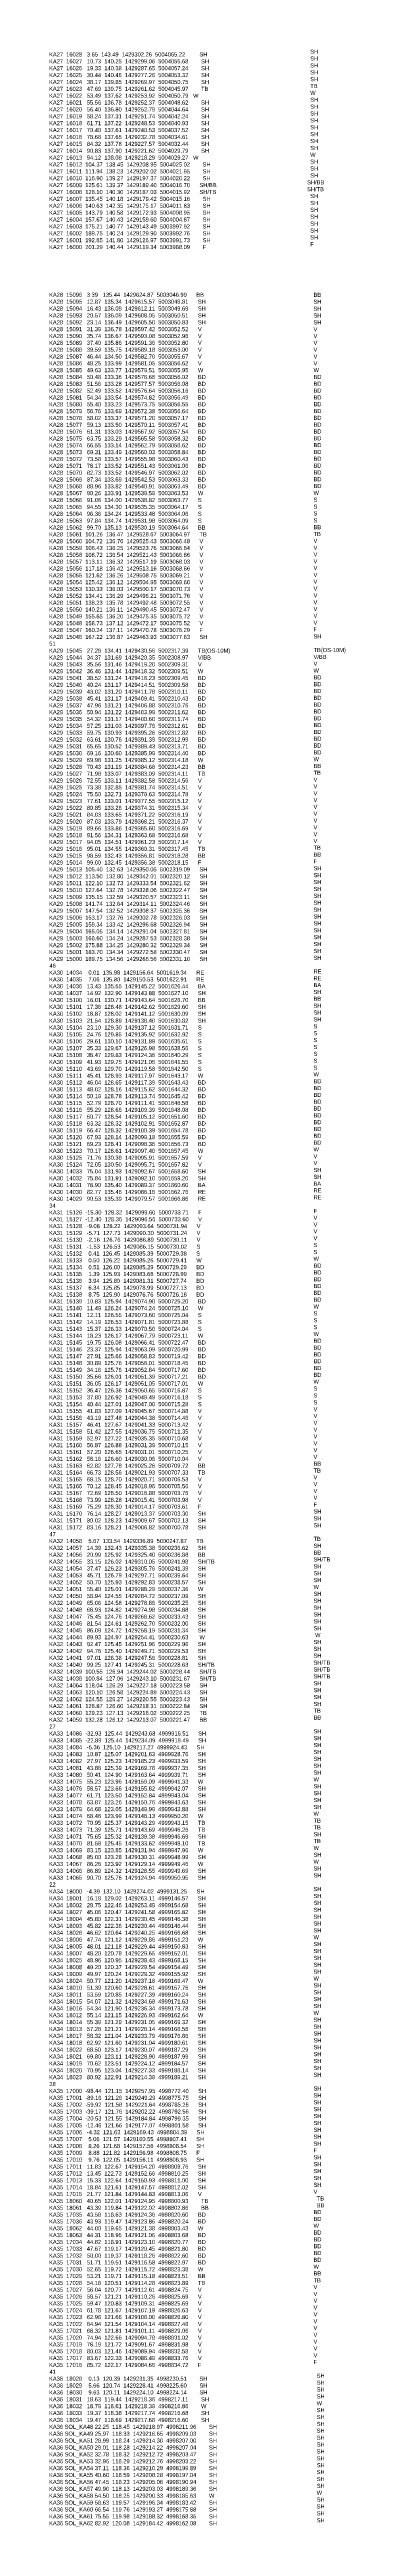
# Model space of a CAD drawing. Header units: millimetres. Extents: x -4102225 to 11595281, y -18031110 to 2286893.
# Drawn here: x 658758 to 694991, y 1955394 to 2258209 of the extents above; entities that cross this region are included whole.
import ezdxf

# ---------------------------------------------------------------- set-up
doc = ezdxf.new("R2010")
doc.units = ezdxf.units.MM
doc.layers.get('0').update_dxf_attribs({"lineweight": 0})
doc.styles.get("Standard").update_dxf_attribs({"font": 'arial.ttf'})

msp = doc.modelspace()

# ---------------------------------------------------------------- texts
at = {"color": 32, "true_color": 0xcd6928}
for s, p in [('KA27  16028   3.65  143.49  1429302.26  5004065.22         SH', (658709, 2257361)), ('KA27  16027   10.73  140.25  1429299.06  5004055.68        SH', (658709, 2256519)), ('KA27  16026   19.33  140.38  1429287.65  5004057.24        SH', (658709, 2255678)), ('KA27  16025   30.44  140.46  1429277.26  5004053.32        SH', (658709, 2254836)), ('KA27  16024   38.17  139.85  1429269.97  5004050.75        SH', (658709, 2253994)), ('KA27  16023   47.69  139.75  1429261.62  5004045.97        TB', (658709, 2253158)), ('KA27  16022   53.49  137.62  1429253.92  5004050.79   W', (658709, 2252323)), ('KA27  16021   55.56  136.78  1429252.37  5004048.62        SH', (658709, 2251481)), ('KA27  16020   56.40  136.80  1429252.79  5004044.64        SH', (658709, 2250639)), ('KA27  16019   58.24  137.31  1429251.74  5004042.24        SH', (658709, 2249797)), ('KA27  16018   61.71  137.22  1429248.53  5004040.93        SH', (658709, 2248956)), ('KA27  16017   70.40  137.61  1429240.53  5004037.52        SH', (658709, 2248114)), ('KA27  16016   78.68  137.65  1429232.78  5004034.61        SH', (658709, 2247272)), ('KA27  16015   84.32  137.78  1429227.57  5004032.44        SH', (658709, 2246430)), ('KA27  16014   90.83  137.90  1429221.62  5004029.79        SH', (658709, 2245588)), ('KA27  16013   94.12  138.08  1429218.29  5004029.27   W', (658709, 2244753)), ('KA27  16012  104.37  138.45  1429208.95  5004025.02        SH', (658709, 2243911)), ('KA27  16011  111.94  138.23  1429202.02  5004021.95        SH', (658709, 2243069)), ('KA27  16010  116.90  139.27  1429197.37  5004020.22        SH', (658709, 2242227)), ('KA27  16009  125.61  139.37  1429189.40  5004016.70      SH/BB', (658709, 2241385)), ('KA27  16008  128.10  140.30  1429187.03  5004015.92      SH/TB', (658709, 2240544)), ('KA27  16007  135.45  140.18  1429179.42  5004015.16        SH', (658709, 2239702)), ('KA27  16006  140.63  142.35  1429175.17  5004011.83        SH', (658709, 2238860)), ('KA27  16005  143.79  140.58  1429172.93  5004008.95        SH', (658709, 2238018)), ('KA27  16004  157.67  140.43  1429159.60  5004004.87        SH', (658709, 2237176)), ('KA27  16003  175.21  140.77  1429143.49  5003997.92        SH', (658709, 2236334)), ('KA27  16002  189.75  140.24  1429129.90  5003992.76        SH', (658709, 2235492)), ('KA27  16001  192.85  141.80  1429126.97  5003991.73        SH', (658709, 2234650)), ('KA27  16000  201.29  140.44  1429119.34  5003988.09        F', (658709, 2233815)), ('KA28  15096   3.39   135.44  1429624.87  5003046.99      BB', (658709, 2227980)), ('KA28  15095   12.87  135.34  1429615.57  5003048.81      SH', (658709, 2227138)), ('KA28  15094   16.43  136.09  1429612.11  5003049.69      SH', (658709, 2226296)), ('KA28  15093   20.57  136.09  1429608.05  5003050.51      SH', (658709, 2225454)), ('   SH', (690494, 2227126)), ('   SH', (690494, 2226284)), ('   SH', (690494, 2225442)), ('   BB', (690494, 2227968)), ('KA28  15092   23.14  136.49  1429605.50  5003050.83      SH', (658709, 2224612)), ('KA28  15091   31.39  136.78  1429597.42  5003052.52      V', (658709, 2223777)), ('KA28  15090   35.74  136.67  1429593.08  5003052.96      V', (658709, 2222942)), ('   V', (690494, 2223767)), ('   V', (690494, 2222934)), ('   SH', (690494, 2224600)), ('KA28  15089   37.40  135.86  1429591.36  5003052.80      V', (658709, 2222106)), ('KA28  15088   39.59  135.75  1429589.18  5003053.00      V', (658709, 2221271)), ('KA28  15087   46.44  134.50  1429582.70  5003055.67      V', (658709, 2220435)), ('KA28  15086   48.25  133.99  1429581.05  5003056.62      V', (658709, 2219600)), ('   V', (690494, 2222100)), ('   V', (690494, 2221267)), ('   V', (690494, 2220434)), ('   V', (690494, 2219600)), ('KA28  15085   49.63  133.77  1429579.51  5003055.95      W', (658709, 2218765)), ('KA28  15084   50.48  133.36  1429578.66  5003056.02      BD', (658709, 2217929)), ('KA28  15083   51.56  133.28  1429577.57  5003056.08      BD', (658709, 2217094)), ('KA28  15082   52.49  133.52  1429576.64  5003056.16      BD', (658709, 2216258)), ('   W', (690494, 2218767)), ('   BD', (690494, 2217934)), ('   BD', (690494, 2217100)), ('   BD', (690494, 2216267)), ('KA28  15081   54.34  133.54  1429574.82  5003056.49      BD', (658709, 2215423)), ('KA28  15080   55.40  133.23  1429573.75  5003056.55      BD', (658709, 2214588)), ('KA28  15079   56.76  133.69  1429572.38  5003056.64      BD', (658709, 2213752)), ('   BD', (690494, 2215434)), ('   BD', (690494, 2214600)), ('   BD', (690494, 2213767)), ('KA28  15078   58.02  133.37  1429571.20  5003057.17      BD', (658709, 2212917)), ('KA28  15077   59.13  133.50  1429570.11  5003057.41      BD', (658709, 2212082)), ('KA28  15076   61.31  133.03  1429567.92  5003057.54      BD', (658709, 2211246)), ('KA28  15075   63.75  133.29  1429565.58  5003058.32      BD', (658709, 2210411)), ('   BD', (690494, 2212934)), ('   BD', (690494, 2212100)), ('   BD', (690494, 2211267)), ('   BD', (690494, 2210434)), ('KA28  15074   66.55  133.14  1429562.79  5003058.62      BD', (658709, 2209575)), ('KA28  15073   69.31  133.49  1429560.03  5003058.84      BD', (658709, 2208740)), ('KA28  15072   73.58  133.57  1429555.98  5003060.43      BD', (658709, 2207905)), ('KA28  15071   78.17  133.52  1429551.43  5003061.06      BD', (658709, 2207069)), ('   BD', (690494, 2209600)), ('   BD', (690494, 2208767)), ('   BD', (690494, 2207934)), ('   BD', (690494, 2207100)), ('KA28  15070   82.73  133.52  1429546.97  5003062.02      BD', (658709, 2206234)), ('KA28  15069   87.34  133.69  1429542.53  5003063.33      BD', (658709, 2205399)), ('KA28  15068   88.96  133.82  1429540.91  5003063.49      BD', (658709, 2204563)), ('   BD', (690494, 2206267)), ('   BD', (690494, 2205434)), ('   BD', (690494, 2204600)), ('KA28  15067   90.26  133.91  1429539.59  5003063.53      W', (658709, 2203728)), ('KA28  15066   91.06  134.00  1429538.82  5003063.77      S', (658709, 2202886)), ('KA28  15065   94.55  134.30  1429535.35  5003064.17      S', (658709, 2202044)), ('KA28  15064   96.36  134.24  1429533.48  5003064.06      S', (658709, 2201202)), ('   W', (690494, 2203767)), ('   S', (690494, 2202925)), ('   S', (690494, 2202083)), ('   S', (690494, 2201241)), ('KA28  15063   97.84  134.74  1429531.98  5003064.09      S', (658709, 2200360)), ('KA28  15062   99.70  135.13  1429530.19  5003064.64      BB', (658709, 2199525)), ('KA28  15061  101.26  136.47  1429528.67  5003064.97      TB', (658709, 2198690)), ('   TB', (690494, 2198733)), ('   S', (690494, 2200400)), ('   BB', (690494, 2199566)), ('KA28  15060  104.72  136.76  1429525.43  5003066.48      V', (658709, 2197854)), ('KA28  15059  106.43  136.25  1429523.76  5003066.84      V', (658709, 2197019)), ('KA28  15058  108.72  136.54  1429521.43  5003066.86      V', (658709, 2196183)), ('KA28  15057  113.11  136.32  1429517.19  5003068.03      V', (658709, 2195348)), ('   V', (690494, 2197900)), ('   V', (690494, 2197066)), ('   V', (690494, 2196233)), ('   V', (690494, 2195400)), ('KA28  15056  117.18  136.42  1429513.16  5003068.66      V', (658709, 2194513)), ('KA28  15055  121.62  136.26  1429508.75  5003069.21      V', (658709, 2193677)), ('KA28  15054  125.42  136.12  1429504.95  5003069.60      V', (658709, 2192842)), ('KA28  15053  130.33  136.03  1429500.17  5003070.73      V', (658709, 2192007)), ('   V', (690494, 2194566)), ('   V', (690494, 2193733)), ('   V', (690494, 2192900)), ('   V', (690494, 2192066)), ('KA28  15052  134.41  136.29  1429496.21  5003071.76      V', (658709, 2191171)), ('KA28  15051  138.23  135.78  1429492.48  5003072.55      V', (658709, 2190336)), ('KA28  15050  140.21  136.11  1429490.45  5003072.47      V', (658709, 2189500)), ('   V', (690494, 2191233)), ('   V', (690494, 2190400)), ('   V', (690494, 2189566)), ('KA28  15049  155.65  136.20  1429475.35  5003075.72      V', (658709, 2188665)), ('KA28  15048  158.73  137.12  1429472.17  5003075.52      V', (658709, 2187830)), ('KA28  15047  160.24  137.11  1429470.78  5003076.29      F', (658709, 2186994)), ('KA28  15046  167.22  136.87  1429463.93  5003077.63      SH', (658709, 2186152)), ('   V', (690494, 2188733)), ('   V', (690494, 2187900)), ('   SH', (690494, 2186224)), ('   F', (690494, 2187066)), ('51', (658731, 2185317)), ('KA29  15045   27.28  134.41  1429430.56  5002317.39      TB(OS-10M)', (658709, 2184475)), ('KA29  15044   34.37  131.69  1429420.35  5002308.97      V/BB', (658709, 2183633)), ('KA29  15043   35.56  131.46  1429419.20  5002309.31      V', (658709, 2182798)), ('   V/BB', (690494, 2183707)), ('   V', (690494, 2182874)), ('   TB(OS-10M)', (690494, 2184549)), ('KA29  15042   36.46  131.44  1429418.32  5002309.51      W', (658709, 2181962)), ('KA29  15041   38.52  131.24  1429416.23  5002309.45      BD', (658709, 2181127)), ('KA29  15040   40.24  131.17  1429414.51  5002309.58      BD', (658709, 2180291)), ('   W', (690494, 2182040)), ('   BD', (690494, 2181207)), ('   BD', (690494, 2180374)), ('KA29  15039   43.02  131.20  1429411.78  5002310.11      BD', (658709, 2179456)), ('KA29  15038   45.41  131.17  1429409.41  5002310.43      BD', (658709, 2178621)), ('KA29  15037   47.96  131.21  1429406.88  5002310.76      BD', (658709, 2177785)), ('KA29  15036   50.94  131.22  1429403.99  5002311.62      BD', (658709, 2176950)), ('   BD', (690494, 2179540)), ('   BD', (690494, 2178707)), ('   BD', (690494, 2177874)), ('   BD', (690494, 2177040)), ('KA29  15035   54.32  131.17  1429400.60  5002311.74      BD', (658709, 2176115)), ('KA29  15034   57.25  131.03  1429397.76  5002312.61      BD', (658709, 2175279)), ('KA29  15033   59.75  130.93  1429395.26  5002312.82      BD', (658709, 2174444)), ('   BD', (690494, 2176207)), ('   BD', (690494, 2175374)), ('   BD', (690494, 2174540)), ('KA29  15032   63.61  130.76  1429391.39  5002312.99      BD', (658709, 2173608)), ('KA29  15031   65.65  130.52  1429389.43  5002313.71      BD', (658709, 2172773)), ('KA29  15030   69.16  130.60  1429385.99  5002314.40      BD', (658709, 2171938)), ('KA29  15029   69.98  131.25  1429385.12  5002314.18      W', (658709, 2171102)), ('   W', (690494, 2171207)), ('   BD', (690494, 2173707)), ('   BD', (690494, 2172874)), ('   BD', (690494, 2172040)), ('KA29  15028   70.43  131.19  1429384.68  5002314.23      BB', (658709, 2170267)), ('KA29  15027   71.98  133.07  1429383.09  5002314.11      TB', (658709, 2169432)), ('KA29  15026   72.55  133.11  1429382.58  5002314.56      V', (658709, 2168596)), ('KA29  15025   73.38  132.85  1429381.74  5002314.51      V', (658709, 2167761)), ('   V', (690494, 2168707)), ('   V', (690494, 2167874)), ('   TB', (690494, 2169540)), ('   BB', (690494, 2170374)), ('KA29  15024   75.50  132.71  1429379.63  5002314.78      V', (658709, 2166925)), ('KA29  15023   77.61  133.01  1429377.55  5002315.12      V', (658709, 2166090)), ('KA29  15022   80.85  133.26  1429374.31  5002315.34      V', (658709, 2165255)), ('   V', (690494, 2167040)), ('   V', (690494, 2166207)), ('   V', (690494, 2165374)), ('KA29  15021   84.03  133.65  1429371.22  5002316.19      V', (658709, 2164419)), ('KA29  15020   87.03  133.79  1429368.21  5002316.37      V', (658709, 2163584)), ('KA29  15019   89.66  133.86  1429365.60  5002316.69      V', (658709, 2162748)), ('KA29  15018   91.56  134.31  1429363.68  5002316.68      V', (658709, 2161913)), ('   V', (690494, 2164540)), ('   V', (690494, 2163707)), ('   V', (690494, 2162874)), ('   V', (690494, 2162040)), ('KA29  15017   94.05  134.51  1429361.23  5002317.14      V', (658709, 2161078)), ('KA29  15016   95.01  134.55  1429360.31  5002317.45      TB', (658709, 2160242)), ('KA29  15015   98.59  132.43  1429356.81  5002318.28      BB', (658709, 2159407)), ('KA29  15014   99.00  132.45  1429356.38  5002318.15      F', (658709, 2158572)), ('   V', (690494, 2161207)), ('   TB', (690494, 2160374)), ('   BB', (690494, 2159540)), ('   F', (690494, 2158707)), ('KA29  15013  105.40  132.63  1429350.05  5002319.09      SH', (658709, 2157730)), ('KA29  15012  113.50  132.80  1429342.01  5002320.12      SH', (658709, 2156888)), ('KA29  15011  122.10  132.73  1429333.54  5002321.62      SH', (658709, 2156046)), ('   SH', (690494, 2157865)), ('   SH', (690494, 2157023)), ('   SH', (690494, 2156181)), ('KA29  15010  127.64  132.78  1429328.06  5002322.47      SH', (658709, 2155204)), ('KA29  15009  135.15  132.59  1429320.57  5002323.11      SH', (658709, 2154362)), ('KA29  15008  141.74  132.64  1429314.11  5002324.46      SH', (658709, 2153520)), ('KA29  15007  147.54  132.52  1429308.37  5002325.36      SH', (658709, 2152679)), ('   SH', (690494, 2155340)), ('   SH', (690494, 2154498)), ('   SH', (690494, 2153656)), ('   SH', (690494, 2152814)), ('KA29  15006  153.17  132.76  1429302.78  5002326.03      SH', (658709, 2151837)), ('KA29  15005  159.34  133.42  1429296.68  5002326.94      SH', (658709, 2150995)), ('KA29  15004  165.05  134.14  1429291.04  5002327.81      SH', (658709, 2150153)), ('   SH', (690494, 2151972)), ('   SH', (690494, 2151130)), ('   SH', (690494, 2150288)), ('KA29  15003  168.60  134.24  1429287.53  5002328.38      SH', (658709, 2149311)), ('KA29  15002  175.88  134.25  1429280.32  5002329.34      SH', (658709, 2148469)), ('KA29  15001  183.70  134.34  1429272.58  5002330.47      SH', (658709, 2147627)), ('KA29  15000  189.75  134.56  1429266.56  5002331.10      SH', (658709, 2146786)), ('   SH', (690494, 2149447)), ('   SH', (690494, 2148605)), ('   SH', (690494, 2147763)), ('   SH', (690494, 2146921)), ('KA30  14034    0.01  135.98  1429156.64  5001619.34      RE', (658709, 2145115)), ('KA30  14035    7.06  135.80  1429150.53  5001622.91      RE', (658709, 2144279)), ('KA30  14036   13.43  135.55  1429145.22  5001626.44      BA', (658709, 2143444)), ('46', (658751, 2145950)), ('   RE', (690494, 2145254)), ('   RE', (690494, 2144421)), ('   BA', (690494, 2143588)), ('KA30  14037   14.92  132.90  1429143.88  5001627.10      SH', (658709, 2142602)), ('KA30  15100   16.01  130.71  1429143.64  5001628.70      BB', (658709, 2141767)), ('KA30  15101   17.36  128.48  1429142.62  5001629.60      SH', (658709, 2140925)), ('   SH', (690494, 2142746)), ('   SH', (690494, 2141071)), ('   BB', (690494, 2141912)), ('KA30  15102   18.87  128.02  1429141.12  5001630.09      SH', (658709, 2140083)), ('KA30  15103   21.54  128.89  1429138.40  5001630.82      SH', (658709, 2139241)), ('KA30  15104   23.10  129.30  1429137.12  5001631.71      S', (658709, 2138399)), ('KA30  15105   24.76  129.85  1429135.92  5001632.92      S', (658709, 2137557)), ('   SH', (690494, 2140229)), ('   SH', (690494, 2139387)), ('   S', (690494, 2138545)), ('   S', (690494, 2137703)), ('KA30  15106   29.61  130.10  1429131.89  5001635.61      S', (658709, 2136716)), ('KA30  15107   35.33  129.67  1429126.98  5001638.56      S', (658709, 2135874)), ('KA30  15108   38.47  129.83  1429124.36  5001640.29      S', (658709, 2135032)), ('   S', (690494, 2136861)), ('   S', (690494, 2136019)), ('   S', (690494, 2135178)), ('KA30  15109   41.93  129.75  1429121.06  5001641.55      S', (658709, 2134190)), ('KA30  15110   43.69  129.70  1429119.58  5001642.50      S', (658709, 2133348)), ('KA30  15111   45.41  128.93  1429117.97  5001643.17      W', (658709, 2132513)), ('KA30  15112   46.04  128.65  1429117.39  5001643.43      BD', (658709, 2131677)), ('   W', (690494, 2132661)), ('   S', (690494, 2134336)), ('   S', (690494, 2133494)), ('   BD', (690494, 2131827)), ('KA30  15113   48.02  128.16  1429115.62  5001644.32      BD', (658709, 2130842)), ('KA30  15114   50.19  128.78  1429113.74  5001645.42      BD', (658709, 2130007)), ('KA30  15115   52.79  128.70  1429111.41  5001646.58      BD', (658709, 2129171)), ('KA30  15116   55.29  128.66  1429109.39  5001648.08      BD', (658709, 2128336)), ('   BD', (690494, 2130994)), ('   BD', (690494, 2130161)), ('   BD', (690494, 2129327)), ('   BD', (690494, 2128494)), ('KA30  15117   60.77  128.54  1429105.12  5001651.60      BD', (658709, 2127501)), ('KA30  15118   63.32  128.32  1429102.91  5001652.87      BD', (658709, 2126665)), ('KA30  15119   66.47  128.32  1429100.39  5001654.78      BD', (658709, 2125830)), ('   BD', (690494, 2127661)), ('   BD', (690494, 2126827)), ('   BD', (690494, 2125994)), ('KA30  15120   67.93  128.14  1429099.18  5001655.59      BD', (658709, 2124994)), ('KA30  15121   69.23  128.41  1429098.36  5001656.73      BD', (658709, 2124159)), ('KA30  15123   70.17  128.61  1429097.40  5001657.45      W', (658709, 2123324)), ('KA30  15125   71.76  130.38  1429095.91  5001657.59      V', (658709, 2122488)), ('   W', (690494, 2123494)), ('   V', (690494, 2122661)), ('   BD', (690494, 2125161)), ('   BD', (690494, 2124327)), ('KA30  15124   72.05  130.50  1429095.71  5001657.82      V', (658709, 2121653)), ('KA30  14033   75.04  131.93  1429092.67  5001658.60      SH', (658709, 2120811)), ('KA30  14032   75.84  131.91  1429092.10  5001659.20      SH', (658709, 2119969)), ('   V', (690494, 2121827)), ('   SH', (690494, 2120985)), ('   SH', (690494, 2120143)), ('   BA', (690494, 2119310)), ('34', (658731, 2116628)), ('KA30  14031   78.90  135.40  1429089.37  5001660.60      BA', (658709, 2119134)), ('KA30  14030   82.77  135.46  1429086.16  5001662.76      RE', (658709, 2118298)), ('KA30  14029   90.53  135.39  1429079.57  5001666.86      RE', (658709, 2117463)), ('   RE', (690494, 2118477)), ('   RE', (690494, 2117643)), ('KA31  15126  -15.30  128.32  1429099.60  5000733.71      F', (658709, 2115792)), ('KA31  15127  -12.40  128.36  1429096.56  5000733.60      V', (658709, 2114957)), ('KA31  15128   -9.08  128.22  1429093.64  5000731.94      V', (658709, 2114121)), ('KA31  15129   -5.71  127.73  1429090.30  5000731.24      V', (658709, 2113286)), ('   V', (690494, 2115143)), ('   V', (690494, 2114310)), ('   V', (690494, 2113477)), ('   F', (690494, 2115977)), ('KA31  15130   -2.16  126.76  1429086.89  5000730.11      V', (658709, 2112451)), ('KA31  15131   -1.53  126.53  1429086.15  5000730.02      S', (658709, 2111609)), ('KA31  15132    0.41  126.45  1429085.39  5000729.38      S', (658709, 2110767)), ('   V', (690494, 2112643)), ('   W', (690494, 2110126)), ('   S', (690494, 2111802)), ('   S', (690494, 2110960)), ('KA31  15133    0.50  126.22  1429085.26  5000729.41      W', (658709, 2109932)), ('KA31  15134    0.51  126.00  1429085.29  5000729.29      BD', (658709, 2109096)), ('KA31  15135    1.39  125.93  1429083.68  5000728.99      BD', (658709, 2108261)), ('KA31  15136    3.94  125.80  1429081.31  5000727.74      BD', (658709, 2107426)), ('   BD', (690494, 2109293)), ('   BD', (690494, 2108460)), ('   BD', (690494, 2107626)), ('KA31  15137    6.34  125.85  1429078.99  5000727.13      BD', (658709, 2106590)), ('KA31  15138    8.75  125.90  1429076.76  5000726.18      BD', (658709, 2105755)), ('KA31  15139   10.83  125.94  1429074.90  5000725.20      BD', (658709, 2104919)), ('KA31  15140   11.49  126.24  1429074.24  5000725.10      W', (658709, 2104084)), ('   W', (690494, 2104293)), ('   BD', (690494, 2106793)), ('   BD', (690494, 2105960)), ('   BD', (690494, 2105126)), ('KA31  15141   12.11  126.55  1429073.60  5000725.04      S', (658709, 2103242)), ('KA31  15142   14.19  126.53  1429071.81  5000723.88      S', (658709, 2102400)), ('KA31  15143   15.37  126.33  1429070.50  5000724.04      S', (658709, 2101558)), ('   S', (690494, 2103451)), ('   S', (690494, 2102609)), ('   S', (690494, 2101768)), ('KA31  15144   18.23  126.17  1429067.79  5000723.11      W', (658709, 2100723)), ('KA31  15145   19.75  126.08  1429066.41  5000722.47      BD', (658709, 2099888)), ('KA31  15146   23.37  125.94  1429063.09  5000720.99      BD', (658709, 2099052)), ('KA31  15147   27.91  125.66  1429058.83  5000719.42      BD', (658709, 2098217)), ('   W', (690494, 2100934)), ('   BD', (690494, 2100101)), ('   BD', (690494, 2099268)), ('   BD', (690494, 2098434)), ('KA31  15148   30.89  125.76  1429056.01  5000718.45      BD', (658709, 2097382)), ('KA31  15149   34.16  125.76  1429052.84  5000717.60      BD', (658709, 2096546)), ('KA31  15150   35.66  126.01  1429051.39  5000717.21      BD', (658709, 2095711)), ('   W', (690494, 2095101)), ('   BD', (690494, 2097601)), ('   BD', (690494, 2096768)), ('   BD', (690494, 2095934)), ('KA31  15151   36.05  126.17  1429051.05  5000717.01      W', (658709, 2094875)), ('KA31  15152   36.47  126.36  1429050.65  5000716.87      S', (658709, 2094034)), ('KA31  15153   37.80  126.92  1429049.49  5000716.18      S', (658709, 2093192)), ('KA31  15154   40.44  127.01  1429047.00  5000715.28      S', (658709, 2092350)), ('   S', (690494, 2094259)), ('   S', (690494, 2093417)), ('   S', (690494, 2092575)), ('KA31  15155   41.83  127.09  1429045.67  5000714.88      V', (658709, 2091514)), ('KA31  15156   43.19  127.48  1429044.38  5000714.46      V', (658709, 2090679)), ('KA31  15157   46.41  127.67  1429041.33  5000713.42      V', (658709, 2089844)), ('KA31  15158   51.42  127.55  1429036.75  5000711.35      V', (658709, 2089008)), ('   V', (690494, 2091742)), ('   V', (690494, 2090909)), ('   V', (690494, 2090075)), ('   V', (690494, 2089242)), ('KA31  15159   52.97  127.22  1429035.35  5000710.68      V', (658709, 2088173)), ('KA31  15160   56.87  126.88  1429031.39  5000710.15      V', (658709, 2087338)), ('KA31  15161   57.20  126.65  1429031.01  5000710.25      V', (658709, 2086502)), ('   V', (690494, 2088409)), ('   V', (690494, 2087575)), ('   V', (690494, 2086742)), ('   V', (690494, 2085909)), ('KA31  15162   58.16  126.60  1429030.06  5000710.04      V', (658709, 2085667)), ('KA31  15163   62.82  127.78  1429025.26  5000709.72      BB', (658709, 2084831)), ('KA31  15164   66.73  128.56  1429021.93  5000707.33      TB', (658709, 2083996)), ('KA31  15165   68.15  128.70  1429020.71  5000706.53      V', (658709, 2083161)), ('   V', (690494, 2083409)), ('   TB', (690494, 2084242)), ('   BB', (690494, 2085075)), ('KA31  15166   70.12  128.45  1429018.96  5000705.56      V', (658709, 2082325)), ('KA31  15167   72.69  128.50  1429016.88  5000703.76      V', (658709, 2081490)), ('KA31  15168   73.99  128.28  1429015.41  5000703.98      V', (658709, 2080654)), ('   V', (690494, 2082575)), ('   V', (690494, 2081742)), ('   V', (690494, 2080909)), ('   F', (690494, 2080075)), ('KA31  15169   75.29  128.30  1429014.17  5000703.61      F', (658709, 2079819)), ('KA31  15170   76.14  128.27  1429013.37  5000703.30      SH', (658709, 2078977)), ('KA31  15171   80.02  128.23  1429009.67  5000702.13      SH', (658709, 2078135)), ('KA31  15172   83.16  128.21  1429006.82  5000700.78      SH', (658709, 2077294)), ('   SH', (690494, 2079233)), ('   SH', (690494, 2078392)), ('   SH', (690494, 2077550)), ('KA32  14058    5.67  133.54  1429336.89  5000247.87      TB', (658709, 2075625)), ('KA32  14057   14.39  132.43  1429335.38  5000236.62      SH', (658709, 2074783)), ('KA32  14056   20.99  125.92  1429325.40  5000236.88      BB', (658709, 2073948)), ('47', (658751, 2076460)), ('   TB', (690494, 2075883)), ('   SH', (690494, 2075041)), ('   BB', (690494, 2074208)), ('KA32  14055   33.15  126.02  1429310.05  5000241.98      SH/TB', (658709, 2073106)), ('KA32  14054   37.47  126.23  1429305.76  5000241.39      SH', (658709, 2072264)), ('KA32  14053   45.71  126.79  1429297.71  5000239.64      SH', (658709, 2071422)), ('   SH/TB', (690494, 2073366)), ('   SH', (690494, 2072524)), ('   SH', (690494, 2071682)), ('   SH', (690494, 2070840)), ('KA32  14052   50.70  125.93  1429292.83  5000238.57      SH', (658709, 2070580)), ('KA32  14051   55.40  125.01  1429288.29  5000237.36      W', (658709, 2069745)), ('KA32  14050   58.94  124.55  1429284.72  5000237.09      SH', (658709, 2068903)), ('KA32  14049   65.06  124.58  1429278.86  5000235.25      SH', (658709, 2068061)), ('   W', (690494, 2070007)), ('   SH', (690494, 2069165)), ('   SH', (690494, 2068323)), ('KA32  14048   68.93  124.82  1429274.98  5000234.88      SH', (658709, 2067219)), ('KA32  14047   75.45  124.76  1429268.62  5000233.43      SH', (658709, 2066377)), ('KA32  14046   81.54  124.61  1429262.70  5000232.00      SH', (658709, 2065535)), ('   SH', (690494, 2067481)), ('   SH', (690494, 2066640)), ('   SH', (690494, 2065798)), ('   SH', (690494, 2064956)), ('KA32  14045   86.09  124.72  1429258.19  5000231.34      SH', (658709, 2064694)), ('KA32  14044   89.93  124.97  1429254.41  5000230.63       W', (658709, 2063858)), ('KA32  14043   92.47  125.45  1429251.96  5000229.96      SH', (658709, 2063016)), ('KA32  14042   94.76  125.40  1429249.71  5000229.53      SH', (658709, 2062174)), ('   SH', (690494, 2063281)), ('   SH', (690494, 2062439)), ('    W', (690494, 2064123)), ('KA32  14041   97.01  126.38  1429247.56  5000228.81      SH', (658709, 2061333)), ('KA32  14040   99.25  127.41  1429245.31  5000228.63      SH/TB', (658709, 2060491)), ('KA32  14039  100.55  126.94  1429244.02  5000228.44      SH/TB', (658709, 2059649)), ('KA32  14038  100.84  127.06  1429243.10  5000231.67      SH/TB', (658709, 2058807)), ('   SH', (690494, 2061597)), ('   SH/TB', (690494, 2060755)), ('   SH/TB', (690494, 2059913)), ('   SH/TB', (690494, 2059071)), ('KA32  14064  118.04  126.29  1429227.18  5000223.58      SH', (658709, 2057965)), ('KA32  14063  120.10  126.58  1429224.89  5000224.43      SH', (658709, 2057123)), ('KA32  14062  124.55  126.27  1429220.55  5000223.43      SH', (658709, 2056281)), ('   SH', (690494, 2058230)), ('   SH', (690494, 2057388)), ('   SH', (690494, 2056546)), ('   SH', (690494, 2055704)), ('KA32  14061  126.87  126.60  1429218.31  5000222.84      SH', (658709, 2055440)), ('KA32  14060  129.23  127.13  1429216.02  5000222.25      TB', (658709, 2054604)), ('KA32  14059  132.28  126.12  1429213.07  5000221.47      BB', (658709, 2053769)), ('27', (658740, 2052933)), ('   TB', (690494, 2054871)), ('   BB', (690494, 2054037)), ('KA33  14086  -32.93  125.44  1429243.68  4999916.51      SH', (658709, 2052092)), ('KA33  14085  -22.89  125.44  1429234.09  4999919.49      SH', (658709, 2051250)), ('KA33  14084   -5.36  125.10  1429217.27  4999924.43      SH', (658709, 2050408)), ('KA33  14083   10.87  125.07  1429201.63  4999928.76      SH', (658709, 2049566)), ('   SH', (690494, 2052362)), ('   SH', (690494, 2051520)), ('   SH', (690494, 2050678)), ('   SH', (690494, 2049837)), ('KA33  14082   27.97  125.23  1429185.23  4999933.59      SH', (658709, 2048724)), ('KA33  14081   43.86  125.39  1429169.78  4999937.35      SH', (658709, 2047882)), ('KA33  14080   50.41  124.90  1429163.64  4999939.71      SH', (658709, 2047040)), ('   SH', (690494, 2048995)), ('   SH', (690494, 2048153)), ('   SH', (690494, 2047311)), ('KA33  14075   55.23  123.96  1429159.09  4999941.33      W', (658709, 2046205)), ('KA33  14076   58.57  123.66  1429155.82  4999942.07      SH', (658709, 2045363)), ('KA33  14077   61.71  123.50  1429152.84  4999943.04      SH', (658709, 2044521)), ('KA33  14078   63.87  123.26  1429150.76  4999943.63      SH', (658709, 2043679)), ('   W', (690494, 2046478)), ('   SH', (690494, 2045636)), ('   SH', (690494, 2044794)), ('   SH', (690494, 2043952)), ('KA33  14079   64.68  123.05  1429149.99  4999943.88      SH', (658709, 2042838)), ('KA33  14074   68.46  123.99  1429148.13  4999950.20      W', (658709, 2042002)), ('KA33  14072   70.95  125.37  1429143.29  4999943.15      TB', (658709, 2041167)), ('   W', (690494, 2042277)), ('   TB', (690494, 2041443)), ('   TB', (690494, 2040610)), ('   SH', (690494, 2043110)), ('KA33  14073   71.39  125.71  1429143.69  4999946.26      TB', (658709, 2040331)), ('KA33  14071   75.65  125.32  1429139.38  4999946.69      SH', (658709, 2039490)), ('KA33  14070   81.58  125.45  1429133.62  4999948.10      TB', (658709, 2038654)), ('KA33  14069   83.15  123.85  1429131.94  4999947.96      W', (658709, 2037819)), ('   W', (690494, 2038102)), ('   TB', (690494, 2038935)), ('   SH', (690494, 2039768)), ('KA33  14068   85.00  123.28  1429130.31  4999948.99      SH', (658709, 2036977)), ('KA33  14067   86.26  123.92  1429129.14  4999949.46      W', (658709, 2036142)), ('KA33  14066   86.89  124.32  1429128.55  4999949.69      SH', (658709, 2035300)), ('KA33  14065   90.70  125.76  1429124.94  4999950.95      SH', (658709, 2034458)), ('   W', (690494, 2036426)), ('   SH', (690494, 2037260)), ('   SH', (690494, 2035585)), ('   SH', (690494, 2034743)), ('KA34  18000   -4.39  132.10  1429274.02  4999131.25      SH', (658709, 2032781)), ('KA34  18001   16.18  129.02  1429263.11  4999146.57      SH', (658709, 2031939)), ('22', (658740, 2033623)), ('   SH', (690494, 2033068)), ('   SH', (690494, 2032226)), ('KA34  18002   28.75  122.46  1429253.49  4999154.68      SH', (658709, 2031097)), ('KA34  18027   45.06  120.47  1429241.58  4999165.82      SH', (658709, 2030255)), ('KA34  18004   45.80  122.31  1429230.45  4999146.38      SH', (658709, 2029413)), ('KA34  18003   45.82  122.36  1429230.44  4999146.44      SH', (658709, 2028571)), ('   SH', (690494, 2031384)), ('   SH', (690494, 2030542)), ('   SH', (690494, 2029700)), ('   SH', (690494, 2028858)), ('KA34  18026   46.62  120.64  1429240.25  4999166.68      SH', (658709, 2027730)), ('KA34  18006   47.74  121.12  1429229.86  4999151.23      W', (658709, 2026894)), ('KA34  18005   48.01  121.18  1429229.44  4999150.83      SH', (658709, 2026052)), ('   W', (690494, 2027183)), ('   SH', (690494, 2028016)), ('   SH', (690494, 2026341)), ('   SH', (690494, 2025499)), ('KA34  18007   48.20  120.78  1429229.65  4999152.01      SH', (658709, 2025210)), ('KA34  18025   48.96  120.95  1429238.43  4999168.15      SH', (658709, 2024369)), ('KA34  18008   49.20  120.37  1429229.54  4999154.49      SH', (658709, 2023527)), ('KA34  18009   49.97  120.24  1429229.32  4999155.92      SH', (658709, 2022685)), ('   SH', (690494, 2024657)), ('   SH', (690494, 2023816)), ('   SH', (690494, 2022974)), ('KA34  18024   50.77  121.20  1429237.18  4999169.47      W', (658709, 2021849)), ('KA34  18010   51.39  120.60  1429228.61  4999157.76      SH', (658709, 2021008)), ('KA34  18011   53.59  120.85  1429227.39  4999160.24      SH', (658709, 2020166)), ('KA34  18015   54.07  121.32  1429234.68  4999171.63      SH', (658709, 2019324)), ('   W', (690494, 2022140)), ('   SH', (690494, 2021299)), ('   SH', (690494, 2020457)), ('   SH', (690494, 2019615)), ('KA34  18016   54.34  121.90  1429236.34  4999173.78      SH', (658709, 2018482)), ('KA34  18012   55.14  121.15  1429226.93  4999162.64      W', (658709, 2017647)), ('KA34  18014   55.39  121.29  1429231.05  4999169.32      SH', (658709, 2016805)), ('   W', (690494, 2017940)), ('   SH', (690494, 2018773)), ('   SH', (690494, 2017098)), ('   SH', (690494, 2016256)), ('KA34  18013   57.28  121.21  1429228.14  4999168.56      SH', (658709, 2015963)), ('KA34  18017   58.32  121.04  1429233.79  4999176.86      SH', (658709, 2015121)), ('KA34  18018   62.92  121.60  1429231.04  4999180.61      SH', (658709, 2014279)), ('KA34  18022   68.50  123.17  1429230.07  4999187.29      SH', (658709, 2013437)), ('   SH', (690494, 2015414)), ('   SH', (690494, 2014572)), ('   SH', (690494, 2013730)), ('KA34  18021   69.80  123.11  1429228.90  4999187.99      SH', (658709, 2012595)), ('KA34  18019   70.62  123.51  1429224.12  4999184.57      SH', (658709, 2011754)), ('KA34  18020   70.95  123.04  1429227.33  4999188.14      SH', (658709, 2010912)), ('   SH', (690494, 2012888)), ('   SH', (690494, 2012047)), ('   SH', (690494, 2011205)), ('   SH', (690494, 2010363)), ('KA34  18023   80.92  122.91  1429214.38  4999189.21      SH', (658709, 2010070)), ('KA35  17000  -98.44  121.15  1429257.95  4998772.40      SH', (658709, 2008393)), ('KA35  17001  -89.16  121.26  1429249.29  4998775.75      SH', (658709, 2007551)), ('28', (658740, 2009235)), ('   SH', (690494, 2008688)), ('   SH', (690494, 2007846)), ('KA35  17002  -59.92  121.58  1429221.64  4998785.26      SH', (658709, 2006709)), ('KA35  17003  -39.17  121.76  1429202.22  4998792.56      SH', (658709, 2005867)), ('KA35  17004  -20.53  121.55  1429184.84  4998799.35      SH', (658709, 2005025)), ('KA35  17005  -12.46  121.66  1429177.07  4998801.58      SH', (658709, 2004183)), ('   SH', (690494, 2007004)), ('   SH', (690494, 2006162)), ('   SH', (690494, 2005320)), ('   SH', (690494, 2004478)), ('KA35  17006   -4.32  121.63  1429169.43  4998804.39      SH', (658709, 2003341)), ('KA35  17007    5.06  121.57  1429160.55  4998807.41      SH', (658709, 2002500)), ('KA35  17008    8.26  121.68  1429157.56  4998808.54      SH', (658709, 2001658)), ('   SH', (690494, 2003637)), ('   SH', (690494, 2002795)), ('   SH', (690494, 2001953)), ('   F', (690494, 2001119)), ('KA35  17009    8.88  121.82  1429156.98  4998808.75      F', (658709, 2000822)), ('KA35  17010    9.76  122.05  1429156.11  4998808.93      SH', (658709, 1999981)), ('KA35  17011   11.83  122.67  1429154.20  4998809.76      SH', (658709, 1999139)), ('KA35  17012   13.45  122.73  1429152.66  4998810.25      SH', (658709, 1998297)), ('   SH', (690494, 2000278)), ('   SH', (690494, 1999436)), ('   SH', (690494, 1998594)), ('KA35  17013   15.33  122.64  1429150.93  4998811.00      SH', (658709, 1997455)), ('KA35  17014   18.84  121.61  1429147.57  4998812.02      SH', (658709, 1996613)), ('KA35  17015   21.77  121.84  1429144.83  4998813.06      V', (658709, 1995778)), ('   V', (690494, 1996077)), ('   SH', (690494, 1997752)), ('   SH', (690494, 1996910)), ('     TB', (690494, 1995244)), ('KA35  18060   40.65  122.01  1429124.95  4998800.93        TB', (658709, 1994942)), ('KA35  18061   43.39  119.84  1429122.02  4998802.86        BB', (658709, 1994107)), ('KA35  17035   43.58  118.63  1429124.36  4998820.60      BD', (658709, 1993272)), ('KA35  17036   43.93  119.47  1429123.86  4998820.24      BD', (658709, 1992436)), ('   BD', (690494, 1993577)), ('   BD', (690494, 1992744)), ('     BB', (690494, 1994410)), ('KA35  18062   44.00  119.65  1429121.38  4998803.43      W', (658709, 1991601)), ('KA35  18063   44.31  118.95  1429121.06  4998803.68      BD', (658709, 1990765)), ('KA35  17034   44.82  118.91  1429123.10  4998820.77      BD', (658709, 1989930)), ('KA35  17033   47.67  119.17  1429120.45  4998821.80      BD', (658709, 1989095)), ('   W', (690494, 1991910)), ('   BD', (690494, 1991077)), ('   BD', (690494, 1990244)), ('   BD', (690494, 1989410)), ('KA35  17032   50.00  119.37  1429118.26  4998822.60      BD', (658709, 1988259)), ('KA35  17031   51.71  119.51  1429116.58  4998822.97      BD', (658709, 1987424)), ('KA35  17030   52.65  119.72  1429115.72  4998823.38      W', (658709, 1986589)), ('   W', (690494, 1986910)), ('   BD', (690494, 1988577)), ('   BD', (690494, 1987744)), ('   BB', (690494, 1986077)), ('KA35  17029   53.21  119.71  1429115.18  4998823.51      BB', (658709, 1985753)), ('KA35  17028   54.18  120.51  1429114.28  4998823.89      TB', (658709, 1984918)), ('KA35  17027   56.04  120.77  1429112.61  4998824.75      V', (658709, 1984082)), ('KA35  17026   58.57  121.21  1429110.26  4998825.69      V', (658709, 1983247)), ('   V', (690494, 1984410)), ('   V', (690494, 1983577)), ('   TB', (690494, 1985244)), ('KA35  17025   59.47  120.83  1429109.31  4998825.69      V', (658709, 1982412)), ('KA35  17024   61.78  121.67  1429107.19  4998826.63      V', (658709, 1981576)), ('KA35  17023   62.96  121.66  1429106.00  4998826.80      V', (658709, 1980741)), ('   V', (690494, 1982744)), ('   V', (690494, 1981910)), ('   V', (690494, 1981077)), ('   V', (690494, 1980244)), ('KA35  17022   64.94  121.54  1429104.14  4998827.48      V', (658709, 1979905)), ('KA35  17021   68.32  121.81  1429101.11  4998829.06      V', (658709, 1979070)), ('KA35  17020   74.94  122.66  1429094.78  4998831.02      V', (658709, 1978235)), ('KA35  17019   78.19  121.72  1429091.67  4998831.98      V', (658709, 1977399)), ('   V', (690494, 1979410)), ('   V', (690494, 1978577)), ('   V', (690494, 1977744)), ('   V', (690494, 1976910)), ('KA35  17018   80.03  121.46  1429089.94  4998832.58      V', (658709, 1976564)), ('KA35  17017   83.67  122.33  1429086.49  4998833.76      V', (658709, 1975729)), ('KA35  17016   85.72  122.17  1429084.66  4998834.72      F', (658709, 1974893)), ('41', (658751, 1974058)), ('   V', (690494, 1976077)), ('   F', (690494, 1975244)), ('KA36  18028    0.13  120.39  1429231.35  4998230.51        SH', (658709, 1973216)), ('KA36  18029    5.66  120.74  1429228.41  4998225.60        SH', (658709, 1972374)), ('KA36  18030    9.63  120.11  1429224.10  4998224.14        SH', (658709, 1971532)), ('     SH', (690494, 1973568)), ('     SH', (690494, 1972726)), ('     SH', (690494, 1971885)), ('     SH', (690494, 1971043)), ('KA36  18031   18.63  119.44  1429218.36  4998217.11        SH', (658709, 1970690)), ('KA36  18032   18.79  118.61  1429218.39  4998216.86        W', (658709, 1969855)), ('KA36  18033   19.37  118.38  1429217.74  4998216.68        SH', (658709, 1969013)), ('KA36  18034   19.47  118.69  1429217.68  4998216.60        SH', (658709, 1968171)), ('     W', (690494, 1970209)), ('     SH', (690494, 1969368)), ('     SH', (690494, 1968526)), ('KA36 SOL_KA48 22.25  118.45  1429218.97  4998211.96        SH', (658709, 1967329)), ('KA36 SOL_KA49 25.97  118.33  1429216.65  4998209.03        SH', (658709, 1966487)), ('KA36 SOL_KA51 28.99  118.24  1429214.30  4998207.00        SH', (658709, 1965645)), ('KA36 SOL_KA50 29.01  118.28  1429214.22  4998207.04        SH', (658709, 1964802)), ('     SH', (690494, 1967684)), ('     SH', (690494, 1966842)), ('     SH', (690494, 1966000)), ('     SH', (690494, 1965158)), ('KA36 SOL_KA52 32.78  118.32  1429212.72  4998203.47        SH', (658709, 1963960)), ('KA36 SOL_KA53 32.96  118.29  1429212.76  4998203.22        SH', (658709, 1963118)), ('KA36 SOL_KA54 37.11  118.36  1429210.29  4998199.89        SH', (658709, 1962276)), ('     SH', (690494, 1964316)), ('     SH', (690494, 1963475)), ('     SH', (690494, 1962633)), ('     SH', (690494, 1961791)), ('KA36 SOL_KA55 40.60  118.59  1429208.28  4998197.04        SH', (658709, 1961434)), ('KA36 SOL_KA56 47.45  118.23  1429205.06  4998190.94        SH', (658709, 1960591)), ('KA36 SOL_KA57 49.90  118.13  1429203.03  4998189.36        SH', (658709, 1959749)), ('KA36 SOL_KA58 54.50  118.25  1429200.33  4998185.63        W', (658709, 1958907)), ('     W', (690494, 1959274)), ('     SH', (690494, 1960949)), ('     SH', (690494, 1960107)), ('KA36 SOL_KA59 58.63  119.57  1429196.34  4998183.42        SH', (658709, 1958065)), ('KA36 SOL_KA60 66.54  119.76  1429193.27  4998175.88        SH', (658709, 1957223)), ('KA36 SOL_KA61 75.55  119.98  1429188.32  4998168.35        SH', (658709, 1956380)), ('     SH', (690494, 1958432)), ('     SH', (690494, 1957590)), ('     SH', (690494, 1956748)), ('     SH', (690494, 1955906)), ('KA36 SOL_KA62 82.92  120.08  1429184.42  4998162.08        SH', (658709, 1955538))]:
    msp.add_text(s, height=500, dxfattribs=at).set_placement(p)
at = {"color": 2, "true_color": 0xf1eb1f}
for s, p in [('     SH', (689702, 2257702)), ('     SH', (689702, 2256860)), ('     SH', (689702, 2256018)), ('     W', (689702, 2252668)), ('     TB', (689702, 2253501)), ('     SH', (689702, 2255176)), ('     SH', (689702, 2254335)), ('     SH', (689702, 2251826)), ('     SH', (689702, 2250984)), ('     SH', (689702, 2250142)), ('     SH', (689702, 2249300)), ('     SH', (689702, 2248459)), ('     SH', (689702, 2247617)), ('     SH', (689702, 2246775)), ('     W', (689702, 2245100)), ('     SH', (689702, 2245933)), ('     SH', (689702, 2244258)), ('     SH', (689702, 2243416)), ('   SH/BB', (689702, 2241732)), ('   SH/TB', (689702, 2240890)), ('     SH', (689702, 2242574)), ('     SH', (689702, 2240049)), ('     SH', (689702, 2239207)), ('     SH', (689702, 2238365)), ('     SH', (689702, 2237523)), ('     SH', (689702, 2236681)), ('     SH', (689702, 2235839)), ('     SH', (689702, 2234997)), ('     F', (689702, 2234164))]:
    msp.add_text(s, height=500, dxfattribs=at).set_placement(p)

doc.saveas('drawing.dxf')
